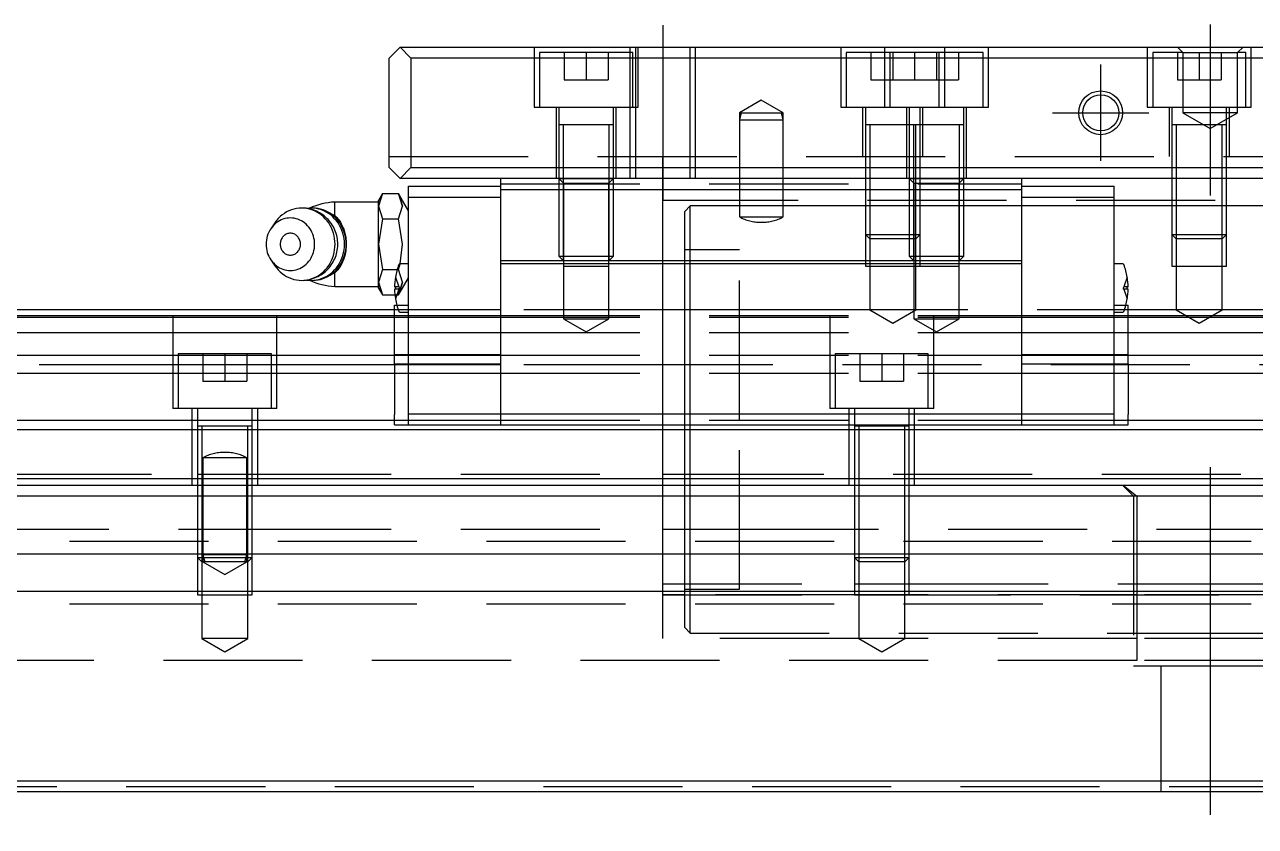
# Model space of a CAD drawing. Extents: x -14 to 910, y -357 to 120.
# Drawn here: x 181.7 to 294.1, y -325.7 to -252.5 of the extents above; entities that cross this region are included whole.
import ezdxf

# ---------------------------------------------------------------- set-up
doc = ezdxf.new("R2010")
doc.units = 0
doc.linetypes.add('CENTER', pattern=[50.8, 31.75, -6.35, 6.35, -6.35])
doc.linetypes.add('DASHED', pattern=[19.05, 12.7, -6.35])
doc.layers.get('0').update_dxf_attribs({"linetype": 'CONTINUOUS'})
doc.layers.add('CENTER', color=1, linetype='CENTER')

msp = doc.modelspace()

# ---------------------------------------------------------------- linework, layer by layer
at = {"color": 7, "linetype": 'CONTINUOUS'}
for p, q in [((216, -254.57), (215, -255.57)), ((216, -254.57), (364, -254.57)), ((217, -255.57), (216, -254.57)), ((215, -265.57), (215, -255.57)), ((363, -255.57), (217, -255.57)), ((217, -255.57), (217, -265.57)), ((215, -265.57), (216, -266.57)), ((216, -266.57), (217, -265.57)), ((217, -265.57), (363, -265.57)), ((364, -266.57), (216, -266.57)), ((216.77, -267.27), (225.2, -267.27)), ((216.77, -268.27), (216.77, -267.27)), ((225.2, -267.57), (225.2, -266.57)), ((272.8, -267.57), (272.8, -266.57)), ((272.8, -267.27), (281.23, -267.27)), ((281.23, -268.27), (281.23, -267.27)), ((214.4, -267.95), (214.04, -268.57)), ((214.4, -267.95), (214.04, -269.11)), ((214.04, -269.11), (214.04, -268.57)), ((214.4, -267.95), (214.4, -267.95)), ((214.4, -267.95), (215.87, -267.95)), ((216.22, -268.57), (215.87, -267.95)), ((216.22, -269.11), (215.87, -267.95)), ((216.77, -269.51), (216.22, -268.57)), ((216.77, -268.27), (225.2, -268.27)), ((216.77, -288.07), (216.77, -268.27)), ((225.2, -274.07), (225.2, -267.57)), ((225.2, -267.57), (272.8, -267.57)), ((272.8, -274.07), (272.8, -267.57)), ((272.8, -268.27), (281.23, -268.27)), ((281.23, -288.07), (281.23, -268.27)), ((205.44, -269.75), (205.24, -269.89)), ((205.64, -269.62), (205.44, -269.75)), ((205.86, -269.52), (205.64, -269.62)), ((206.08, -269.43), (205.86, -269.52)), ((206.31, -269.36), (206.08, -269.43)), ((206.55, -269.31), (206.31, -269.36)), ((206.78, -269.28), (206.55, -269.31)), ((207.02, -269.27), (206.78, -269.28)), ((207.26, -269.28), (207.02, -269.27)), ((207.26, -269.28), (207.19, -269.27)), ((207.5, -269.31), (207.26, -269.28)), ((207.42, -269.29), (207.26, -269.28)), ((207.58, -269.32), (207.42, -269.29)), ((207.88, -269.27), (207.47, -269.3)), ((207.73, -269.36), (207.5, -269.31)), ((207.74, -269.35), (207.58, -269.32)), ((207.96, -269.43), (207.73, -269.36)), ((207.9, -269.39), (207.74, -269.35)), ((208.12, -269.28), (207.88, -269.27)), ((208.03, -269.27), (207.88, -269.27)), ((208.06, -269.44), (207.9, -269.39)), ((208.19, -269.52), (207.96, -269.43)), ((208.27, -269.28), (208.03, -269.27)), ((208.22, -269.5), (208.06, -269.44)), ((208.36, -269.31), (208.12, -269.28)), ((208.4, -269.63), (208.19, -269.52)), ((208.37, -269.56), (208.22, -269.5)), ((208.51, -269.31), (208.27, -269.28)), ((208.59, -269.36), (208.36, -269.31)), ((208.52, -269.63), (208.37, -269.56)), ((208.61, -269.76), (208.4, -269.63)), ((208.74, -269.36), (208.51, -269.31)), ((208.66, -269.71), (208.52, -269.63)), ((208.82, -269.43), (208.59, -269.36)), ((208.81, -269.9), (208.61, -269.76)), ((208.8, -269.79), (208.66, -269.71)), ((208.97, -269.43), (208.74, -269.36)), ((209.04, -269.52), (208.82, -269.43)), ((209.2, -269.52), (208.97, -269.43)), ((209.26, -269.63), (209.04, -269.52)), ((209.42, -269.63), (209.2, -269.52)), ((209.47, -269.76), (209.26, -269.63)), ((209.28, -269.56), (210.04, -269.96)), ((209.62, -269.76), (209.42, -269.63)), ((209.67, -269.9), (209.47, -269.76)), ((209.82, -269.9), (209.62, -269.76)), ((214.04, -268.72), (210.04, -268.72)), ((210.04, -269.96), (210.04, -268.72)), ((214.04, -272.57), (214.04, -269.11)), ((214.04, -269.11), (214.4, -270.26)), ((215.87, -270.26), (216.22, -269.11)), ((204.56, -270.61), (204.2, -271.15)), ((204.43, -270.86), (204.31, -271)), ((204.56, -270.73), (204.43, -270.86)), ((204.71, -270.41), (204.56, -270.61)), ((204.69, -270.62), (204.56, -270.73)), ((204.84, -270.52), (204.69, -270.62)), ((204.88, -270.22), (204.71, -270.41)), ((204.99, -270.43), (204.84, -270.52)), ((205.05, -270.05), (204.88, -270.22)), ((205.15, -270.35), (204.99, -270.43)), ((205.24, -269.89), (205.05, -270.05)), ((205.31, -270.28), (205.15, -270.35)), ((205.48, -270.23), (205.31, -270.28)), ((205.65, -270.2), (205.48, -270.23)), ((205.82, -270.18), (205.65, -270.2)), ((206, -270.17), (205.82, -270.18)), ((206.17, -270.18), (206, -270.17)), ((206.34, -270.2), (206.17, -270.18)), ((206.51, -270.24), (206.34, -270.2)), ((206.68, -270.29), (206.51, -270.24)), ((206.84, -270.36), (206.68, -270.29)), ((207, -270.44), (206.84, -270.36)), ((207.15, -270.53), (207, -270.44)), ((207.29, -270.63), (207.15, -270.53)), ((207.43, -270.75), (207.29, -270.63)), ((207.56, -270.88), (207.43, -270.75)), ((207.67, -271.02), (207.56, -270.88)), ((208.94, -269.89), (208.8, -269.79)), ((209, -270.06), (208.81, -269.9)), ((209.07, -269.99), (208.94, -269.89)), ((209.17, -270.24), (209, -270.06)), ((209.2, -270.09), (209.07, -269.99)), ((209.34, -270.43), (209.17, -270.24)), ((209.32, -270.21), (209.2, -270.09)), ((209.44, -270.32), (209.32, -270.21)), ((209.49, -270.63), (209.34, -270.43)), ((209.55, -270.45), (209.44, -270.32)), ((209.62, -270.85), (209.49, -270.63)), ((209.65, -270.58), (209.55, -270.45)), ((209.74, -271.07), (209.62, -270.85)), ((209.75, -270.71), (209.65, -270.58)), ((209.86, -270.06), (209.67, -269.9)), ((209.84, -270.85), (209.75, -270.71)), ((210.01, -270.06), (209.82, -269.9)), ((209.92, -270.99), (209.84, -270.85)), ((210.03, -270.24), (209.86, -270.06)), ((210.19, -270.24), (210.01, -270.06)), ((210.2, -270.43), (210.03, -270.24)), ((210.04, -269.96), (210.14, -270.05)), ((210.14, -270.05), (210.23, -270.14)), ((210.35, -270.43), (210.19, -270.24)), ((210.34, -270.63), (210.2, -270.43)), ((210.23, -270.14), (210.32, -270.24)), ((210.32, -270.24), (210.41, -270.35)), ((210.48, -270.85), (210.34, -270.63)), ((210.5, -270.63), (210.35, -270.43)), ((210.41, -270.35), (210.49, -270.46)), ((210.59, -271.07), (210.48, -270.85)), ((210.49, -270.46), (210.56, -270.57)), ((210.63, -270.85), (210.5, -270.63)), ((210.56, -270.57), (210.63, -270.7)), ((210.63, -270.7), (210.7, -270.82)), ((210.75, -271.07), (210.63, -270.85)), ((210.7, -270.82), (210.76, -270.95)), ((214.4, -270.26), (214.04, -272.57)), ((214.4, -270.26), (215.87, -270.26)), ((216.22, -272.57), (215.87, -270.26)), ((203.83, -272), (203.8, -272.19)), ((203.88, -271.82), (203.83, -272)), ((203.94, -271.64), (203.88, -271.82)), ((204.02, -271.47), (203.94, -271.64)), ((204.1, -271.3), (204.02, -271.47)), ((204.2, -271.15), (204.1, -271.3)), ((204.31, -271), (204.2, -271.15)), ((205.23, -272), (205.19, -272.07)), ((205.28, -271.93), (205.23, -272)), ((205.33, -271.86), (205.28, -271.93)), ((205.39, -271.8), (205.33, -271.86)), ((205.46, -271.75), (205.39, -271.8)), ((205.52, -271.7), (205.46, -271.75)), ((205.59, -271.66), (205.52, -271.7)), ((205.67, -271.63), (205.59, -271.66)), ((205.75, -271.6), (205.67, -271.63)), ((205.82, -271.59), (205.75, -271.6)), ((205.9, -271.57), (205.82, -271.59)), ((205.99, -271.57), (205.9, -271.57)), ((206.07, -271.57), (205.99, -271.57)), ((206.15, -271.59), (206.07, -271.57)), ((206.22, -271.6), (206.15, -271.59)), ((206.3, -271.63), (206.22, -271.6)), ((206.38, -271.66), (206.3, -271.63)), ((206.45, -271.7), (206.38, -271.66)), ((206.52, -271.75), (206.45, -271.7)), ((206.58, -271.8), (206.52, -271.75)), ((206.64, -271.86), (206.58, -271.8)), ((206.69, -271.93), (206.64, -271.86)), ((206.74, -272), (206.69, -271.93)), ((206.79, -272.07), (206.74, -272)), ((207.78, -271.16), (207.67, -271.02)), ((207.88, -271.32), (207.78, -271.16)), ((207.96, -271.48), (207.88, -271.32)), ((208.03, -271.65), (207.96, -271.48)), ((208.09, -271.83), (208.03, -271.65)), ((208.14, -272.01), (208.09, -271.83)), ((208.18, -272.2), (208.14, -272.01)), ((209.84, -271.31), (209.74, -271.07)), ((209.92, -271.55), (209.84, -271.31)), ((209.99, -271.14), (209.92, -270.99)), ((209.98, -271.8), (209.92, -271.55)), ((210.03, -272.05), (209.98, -271.8)), ((210.06, -271.29), (209.99, -271.14)), ((210.12, -271.45), (210.06, -271.29)), ((210.17, -271.6), (210.12, -271.45)), ((210.22, -271.76), (210.17, -271.6)), ((210.25, -271.92), (210.22, -271.76)), ((210.28, -272.08), (210.25, -271.92)), ((210.69, -271.31), (210.59, -271.07)), ((210.78, -271.55), (210.69, -271.31)), ((210.85, -271.31), (210.75, -271.07)), ((210.76, -270.95), (210.82, -271.09)), ((210.84, -271.8), (210.78, -271.55)), ((210.82, -271.09), (210.86, -271.2)), ((210.89, -272.05), (210.84, -271.8)), ((210.93, -271.55), (210.85, -271.31)), ((210.86, -271.2), (210.9, -271.32)), ((210.9, -271.32), (210.93, -271.44)), ((210.93, -271.44), (210.96, -271.56)), ((211, -271.8), (210.93, -271.55)), ((210.96, -271.56), (210.99, -271.68)), ((210.99, -271.68), (211.02, -271.81)), ((211.04, -272.05), (211, -271.8)), ((211.02, -271.81), (211.04, -271.96)), ((211.04, -271.96), (211.06, -272.11)), ((203.8, -272.19), (203.77, -272.38)), ((203.77, -272.38), (203.77, -272.57)), ((203.77, -272.57), (203.77, -272.76)), ((203.77, -272.76), (203.8, -272.95)), ((203.8, -272.95), (203.83, -273.14)), ((203.83, -273.14), (203.88, -273.32)), ((205.08, -272.4), (205.06, -272.48)), ((205.06, -272.48), (205.06, -272.57)), ((205.06, -272.57), (205.06, -272.66)), ((205.06, -272.66), (205.08, -272.74)), ((205.09, -272.31), (205.08, -272.4)), ((205.08, -272.74), (205.09, -272.83)), ((205.12, -272.23), (205.09, -272.31)), ((205.09, -272.83), (205.12, -272.91)), ((205.15, -272.15), (205.12, -272.23)), ((205.12, -272.91), (205.15, -272.99)), ((205.19, -272.07), (205.15, -272.15)), ((205.15, -272.99), (205.19, -273.07)), ((205.19, -273.07), (205.23, -273.14)), ((205.23, -273.14), (205.28, -273.21)), ((206.69, -273.21), (206.74, -273.14)), ((206.74, -273.14), (206.79, -273.07)), ((206.82, -272.15), (206.79, -272.07)), ((206.79, -273.07), (206.82, -272.99)), ((206.85, -272.23), (206.82, -272.15)), ((206.82, -272.99), (206.85, -272.91)), ((206.88, -272.31), (206.85, -272.23)), ((206.85, -272.91), (206.88, -272.83)), ((206.9, -272.4), (206.88, -272.31)), ((206.88, -272.83), (206.9, -272.74)), ((206.91, -272.48), (206.9, -272.4)), ((206.9, -272.74), (206.91, -272.66)), ((206.91, -272.57), (206.91, -272.48)), ((206.91, -272.66), (206.91, -272.57)), ((208.09, -273.31), (208.14, -273.13)), ((208.14, -273.13), (208.18, -272.94)), ((208.2, -272.38), (208.18, -272.2)), ((208.18, -272.94), (208.2, -272.76)), ((208.2, -272.57), (208.2, -272.38)), ((208.2, -272.76), (208.2, -272.57)), ((209.98, -273.34), (210.03, -273.09)), ((210.06, -272.31), (210.03, -272.05)), ((210.03, -273.09), (210.06, -272.83)), ((210.07, -272.57), (210.06, -272.31)), ((210.06, -272.83), (210.07, -272.57)), ((210.24, -273.28), (210.27, -273.12)), ((210.27, -273.12), (210.3, -272.95)), ((210.3, -272.25), (210.28, -272.08)), ((210.31, -272.41), (210.3, -272.25)), ((210.3, -272.95), (210.31, -272.79)), ((210.32, -272.57), (210.31, -272.41)), ((210.31, -272.79), (210.32, -272.63)), ((210.32, -272.63), (210.32, -272.57)), ((210.84, -273.34), (210.89, -273.09)), ((210.92, -272.31), (210.89, -272.05)), ((210.89, -273.09), (210.92, -272.83)), ((210.93, -272.57), (210.92, -272.31)), ((210.92, -272.83), (210.93, -272.57)), ((211, -273.34), (211.04, -273.09)), ((211.07, -272.31), (211.04, -272.05)), ((211.04, -273.09), (211.07, -272.83)), ((211.05, -273.08), (211.04, -273.21)), ((211.06, -272.95), (211.05, -273.08)), ((211.06, -272.11), (211.07, -272.26)), ((211.07, -272.83), (211.06, -272.95)), ((211.07, -272.26), (211.08, -272.42)), ((211.08, -272.57), (211.07, -272.31)), ((211.07, -272.83), (211.08, -272.57)), ((211.08, -272.7), (211.07, -272.83)), ((211.08, -272.42), (211.08, -272.57)), ((211.08, -272.57), (211.08, -272.57)), ((211.08, -272.57), (211.08, -272.7)), ((214.04, -276.03), (214.04, -272.57)), ((214.04, -272.57), (214.4, -274.88)), ((216, -274.37), (216.22, -272.57)), ((203.88, -273.32), (203.94, -273.5)), ((203.94, -273.5), (204.02, -273.67)), ((204.02, -273.67), (204.1, -273.84)), ((204.1, -273.84), (204.2, -273.99)), ((204.2, -273.99), (204.31, -274.14)), ((204.2, -273.99), (204.56, -274.53)), ((204.31, -274.14), (204.43, -274.28)), ((204.43, -274.28), (204.56, -274.41)), ((205.28, -273.21), (205.33, -273.28)), ((205.33, -273.28), (205.39, -273.34)), ((205.39, -273.34), (205.46, -273.39)), ((205.46, -273.39), (205.52, -273.44)), ((205.52, -273.44), (205.59, -273.48)), ((205.59, -273.48), (205.67, -273.51)), ((205.67, -273.51), (205.75, -273.54)), ((205.75, -273.54), (205.82, -273.55)), ((205.82, -273.55), (205.9, -273.57)), ((205.9, -273.57), (205.99, -273.57)), ((205.99, -273.57), (206.07, -273.57)), ((206.07, -273.57), (206.15, -273.55)), ((206.15, -273.55), (206.22, -273.54)), ((206.22, -273.54), (206.3, -273.51)), ((206.3, -273.51), (206.38, -273.48)), ((206.38, -273.48), (206.45, -273.44)), ((206.45, -273.44), (206.52, -273.39)), ((206.52, -273.39), (206.58, -273.34)), ((206.58, -273.34), (206.64, -273.28)), ((206.64, -273.28), (206.69, -273.21)), ((207.43, -274.39), (207.56, -274.26)), ((207.56, -274.26), (207.67, -274.12)), ((207.67, -274.12), (207.78, -273.98)), ((207.78, -273.98), (207.88, -273.82)), ((207.88, -273.82), (207.96, -273.66)), ((207.96, -273.66), (208.03, -273.49)), ((208.03, -273.49), (208.09, -273.31)), ((209.62, -274.29), (209.74, -274.07)), ((209.74, -274.07), (209.84, -273.83)), ((209.81, -274.33), (209.89, -274.19)), ((209.84, -273.83), (209.92, -273.59)), ((209.89, -274.19), (209.97, -274.04)), ((209.92, -273.59), (209.98, -273.34)), ((209.97, -274.04), (210.04, -273.9)), ((210.04, -273.9), (210.1, -273.75)), ((210.1, -273.75), (210.16, -273.59)), ((210.16, -273.59), (210.2, -273.44)), ((210.2, -273.44), (210.24, -273.28)), ((210.48, -274.29), (210.59, -274.07)), ((210.59, -274.07), (210.69, -273.83)), ((210.63, -274.29), (210.75, -274.07)), ((210.69, -273.83), (210.78, -273.59)), ((210.76, -274.19), (210.7, -274.32)), ((210.75, -274.07), (210.85, -273.83)), ((210.82, -274.05), (210.76, -274.19)), ((210.78, -273.59), (210.84, -273.34)), ((210.87, -273.91), (210.82, -274.05)), ((210.85, -273.83), (210.93, -273.59)), ((210.91, -273.77), (210.87, -273.91)), ((210.95, -273.63), (210.91, -273.77)), ((210.93, -273.59), (211, -273.34)), ((210.99, -273.48), (210.95, -273.63)), ((211.02, -273.33), (210.99, -273.48)), ((211.04, -273.21), (211.02, -273.33)), ((225.2, -274.32), (225.2, -274.07)), ((225.2, -274.07), (272.8, -274.07)), ((272.8, -274.32), (272.8, -274.07)), ((204.56, -274.41), (204.69, -274.52)), ((204.56, -274.53), (204.71, -274.73)), ((204.69, -274.52), (204.84, -274.62)), ((204.71, -274.73), (204.88, -274.92)), ((204.84, -274.62), (204.99, -274.71)), ((204.88, -274.92), (205.05, -275.09)), ((204.99, -274.71), (205.15, -274.79)), ((205.05, -275.09), (205.24, -275.25)), ((205.15, -274.79), (205.31, -274.86)), ((205.24, -275.25), (205.44, -275.39)), ((205.31, -274.86), (205.48, -274.91)), ((205.44, -275.39), (205.64, -275.52)), ((205.48, -274.91), (205.65, -274.94)), ((205.65, -274.94), (205.82, -274.96)), ((205.82, -274.96), (206, -274.97)), ((206, -274.97), (206.17, -274.96)), ((206.17, -274.96), (206.34, -274.94)), ((206.34, -274.94), (206.51, -274.9)), ((206.51, -274.9), (206.68, -274.85)), ((206.68, -274.85), (206.84, -274.78)), ((206.84, -274.78), (207, -274.7)), ((207, -274.7), (207.15, -274.61)), ((207.15, -274.61), (207.29, -274.51)), ((207.29, -274.51), (207.43, -274.39)), ((208.4, -275.51), (208.61, -275.38)), ((208.61, -275.38), (208.81, -275.24)), ((208.64, -275.44), (208.78, -275.36)), ((208.78, -275.36), (208.92, -275.27)), ((208.81, -275.24), (209, -275.08)), ((208.92, -275.27), (209.05, -275.17)), ((209, -275.08), (209.17, -274.9)), ((209.05, -275.17), (209.18, -275.07)), ((209.17, -274.9), (209.34, -274.71)), ((209.18, -275.07), (209.3, -274.96)), ((209.26, -275.51), (209.47, -275.38)), ((210.04, -275.18), (209.28, -275.58)), ((209.3, -274.96), (209.41, -274.84)), ((209.34, -274.71), (209.49, -274.51)), ((209.41, -274.84), (209.52, -274.72)), ((209.42, -275.51), (209.62, -275.38)), ((209.47, -275.38), (209.67, -275.24)), ((209.49, -274.51), (209.62, -274.29)), ((209.52, -274.72), (209.62, -274.59)), ((209.62, -274.59), (209.72, -274.46)), ((209.62, -275.38), (209.82, -275.24)), ((209.67, -275.24), (209.86, -275.08)), ((209.72, -274.46), (209.81, -274.33)), ((209.82, -275.24), (210.01, -275.08)), ((209.86, -275.08), (210.03, -274.9)), ((210.01, -275.08), (210.19, -274.9)), ((210.03, -274.9), (210.2, -274.71)), ((210.14, -275.09), (210.04, -275.18)), ((210.04, -276.42), (210.04, -275.18)), ((210.23, -275), (210.14, -275.09)), ((210.19, -274.9), (210.35, -274.71)), ((210.2, -274.71), (210.34, -274.51)), ((210.32, -274.9), (210.23, -275)), ((210.41, -274.79), (210.32, -274.9)), ((210.34, -274.51), (210.48, -274.29)), ((210.35, -274.71), (210.5, -274.51)), ((210.49, -274.68), (210.41, -274.79)), ((210.56, -274.57), (210.49, -274.68)), ((210.5, -274.51), (210.63, -274.29)), ((210.63, -274.44), (210.56, -274.57)), ((210.7, -274.32), (210.63, -274.44)), ((214.4, -274.88), (214.04, -276.03)), ((214.4, -274.88), (215.74, -274.88)), ((216.77, -274.37), (215.99, -274.37)), ((225.2, -288.07), (225.2, -274.32)), ((225.2, -274.32), (272.8, -274.32)), ((272.8, -288.07), (272.8, -274.32)), ((282.01, -274.37), (281.23, -274.37)), ((205.64, -275.52), (205.86, -275.62)), ((205.86, -275.62), (206.08, -275.71)), ((206.08, -275.71), (206.31, -275.78)), ((206.31, -275.78), (206.55, -275.83)), ((206.55, -275.83), (206.78, -275.86)), ((206.78, -275.86), (207.02, -275.87)), ((207.02, -275.87), (207.26, -275.86)), ((207.19, -275.87), (207.25, -275.86)), ((207.25, -275.86), (207.41, -275.85)), ((207.26, -275.86), (207.5, -275.83)), ((207.41, -275.85), (207.57, -275.82)), ((207.47, -275.84), (207.88, -275.87)), ((207.5, -275.83), (207.73, -275.78)), ((207.57, -275.82), (207.73, -275.79)), ((207.73, -275.78), (207.96, -275.71)), ((207.73, -275.79), (207.89, -275.75)), ((207.88, -275.87), (208.12, -275.86)), ((207.88, -275.87), (208.03, -275.87)), ((207.89, -275.75), (208.05, -275.71)), ((207.96, -275.71), (208.19, -275.62)), ((208.03, -275.87), (208.27, -275.86)), ((208.05, -275.71), (208.2, -275.65)), ((208.12, -275.86), (208.36, -275.83)), ((208.19, -275.62), (208.4, -275.51)), ((208.2, -275.65), (208.35, -275.59)), ((208.27, -275.86), (208.51, -275.83)), ((208.35, -275.59), (208.5, -275.52)), ((208.36, -275.83), (208.59, -275.78)), ((208.5, -275.52), (208.64, -275.44)), ((208.51, -275.83), (208.74, -275.78)), ((208.59, -275.78), (208.82, -275.71)), ((208.74, -275.78), (208.97, -275.71)), ((208.82, -275.71), (209.04, -275.62)), ((208.97, -275.71), (209.2, -275.62)), ((209.04, -275.62), (209.26, -275.51)), ((209.2, -275.62), (209.42, -275.51)), ((210.04, -276.42), (214.04, -276.42)), ((214.04, -276.57), (214.04, -276.03)), ((214.04, -276.03), (214.4, -277.19)), ((215.5, -276.47), (215.58, -276.47)), ((215.58, -276.47), (215.58, -276.67)), ((282.42, -276.67), (282.42, -276.47)), ((282.42, -276.47), (282.5, -276.47)), ((214.04, -276.57), (214.4, -277.19)), ((214.4, -277.19), (214.4, -277.19)), ((214.4, -277.19), (215.53, -277.19)), ((215.58, -276.67), (215.5, -276.67)), ((282.5, -276.67), (282.42, -276.67)), ((215.5, -278.57), (28, -278.57)), ((215.5, -278.14), (215.71, -278.14)), ((215.5, -280.74), (215.5, -278.14)), ((215.99, -278.77), (216.77, -278.77)), ((281.23, -278.77), (282.01, -278.77)), ((282.29, -278.14), (282.5, -278.14)), ((282.5, -280.74), (282.5, -278.14)), ((0, -279.07), (215.5, -279.07)), ((0, -279.23), (215.5, -279.23)), ((282.5, -279.07), (297.5, -279.07)), ((282.5, -279.23), (297.5, -279.23)), ((0, -280.63), (215.5, -280.63)), ((215.5, -282.65), (215.5, -280.74)), ((282.5, -280.63), (297.5, -280.63)), ((282.5, -282.65), (282.5, -280.74)), ((0, -282.71), (215.5, -282.71)), ((215.5, -282.65), (216.77, -282.65)), ((215.5, -283.5), (215.5, -282.65)), ((281.23, -282.65), (282.5, -282.65)), ((282.5, -283.5), (282.5, -282.65)), ((282.5, -282.71), (297.5, -282.71)), ((0, -284.33), (215.5, -284.33)), ((215.5, -283.5), (215.5, -288.11)), ((215.5, -283.5), (216.77, -283.5)), ((281.23, -283.5), (282.5, -283.5)), ((282.5, -283.5), (282.5, -288.11)), ((282.5, -284.33), (297.5, -284.33)), ((0, -288.62), (215.5, -288.62)), ((215.5, -289.07), (215.5, -288.11)), ((216.77, -289.07), (216.77, -288.07)), ((216.77, -288.07), (225.2, -288.07)), ((225.2, -289.07), (225.2, -288.07)), ((225.2, -288.07), (272.8, -288.07)), ((272.8, -288.07), (281.23, -288.07)), ((272.8, -289.07), (272.8, -288.07)), ((281.23, -289.07), (281.23, -288.07)), ((282.5, -289.07), (282.5, -288.11)), ((282.5, -288.62), (297.5, -288.62)), ((0, -289.47), (580, -289.47)), ((215.5, -289.07), (216.77, -289.07)), ((216.77, -289.07), (225.2, -289.07)), ((225.2, -289.07), (272.8, -289.07)), ((272.8, -289.07), (281.23, -289.07)), ((281.23, -289.07), (282.5, -289.07)), ((0, -293.97), (580, -293.97)), ((1, -294.57), (579, -294.57)), ((578, -295.57), (2, -295.57)), ((578, -300.87), (2, -300.87)), ((578, -304.27), (2, -304.27)), ((579, -322.57), (1, -322.57)), ((2, -321.57), (578, -321.57))]:
    msp.add_line(p, q, dxfattribs=at)
at = {"color": 3, "linetype": 'DASHED'}
for p, q in [((228.25, -254.57), (228.25, -260.07)), ((228.75, -255.07), (228.75, -260.07)), ((237.25, -255.07), (228.75, -255.07)), ((231, -255.07), (231, -257.57)), ((233, -255.07), (233, -257.57)), ((235, -255.07), (235, -257.57)), ((237, -254.57), (237, -255.07)), ((237, -255.07), (237, -260.07)), ((237.25, -260.07), (237.25, -255.07)), ((237.5, -254.57), (237.5, -266.57)), ((237.75, -260.07), (237.75, -254.57)), ((242.5, -266.57), (242.5, -254.57)), ((243, -266.57), (243, -254.57)), ((256.25, -254.57), (256.25, -260.07)), ((256.75, -255.07), (256.75, -260.07)), ((260.75, -255.07), (256.75, -255.07)), ((259, -255.07), (259, -257.57)), ((260.25, -254.57), (260.25, -260.07)), ((260.75, -255.07), (260.75, -260.07)), ((269.25, -255.07), (260.75, -255.07)), ((261, -255.07), (261, -257.57)), ((263, -255.07), (263, -257.57)), ((265, -255.07), (265, -257.57)), ((265.25, -260.07), (265.25, -255.07)), ((265.75, -260.07), (265.75, -254.57)), ((267, -255.07), (267, -257.57)), ((269.25, -260.07), (269.25, -255.07)), ((269.75, -260.07), (269.75, -254.57)), ((284.25, -254.57), (284.25, -260.07)), ((284.75, -255.07), (284.75, -260.07)), ((287.5, -255.07), (284.75, -255.07)), ((287, -254.57), (287.5, -255.07)), ((287, -255.07), (287, -257.57)), ((287.5, -255.07), (287.5, -260.57)), ((287.5, -255.07), (292.5, -255.07)), ((289, -255.07), (289, -257.57)), ((291, -255.07), (291, -257.57)), ((292.5, -255.07), (293, -254.57)), ((292.5, -260.57), (292.5, -255.07)), ((293.25, -255.07), (292.5, -255.07)), ((293.25, -260.07), (293.25, -255.07)), ((293.75, -260.07), (293.75, -254.57)), ((231, -257.57), (233, -257.57)), ((233, -257.57), (235, -257.57)), ((259, -257.57), (261, -257.57)), ((261, -257.57), (263, -257.57)), ((263, -257.57), (265, -257.57)), ((265, -257.57), (267, -257.57)), ((287, -257.57), (289, -257.57)), ((289, -257.57), (291, -257.57)), ((249, -259.42), (247, -260.57)), ((251, -260.57), (249, -259.42)), ((228.25, -260.07), (237.75, -260.07)), ((230.25, -260.07), (230.25, -266.57)), ((230.5, -260.07), (230.5, -261.67)), ((235.5, -261.67), (235.5, -260.07)), ((235.75, -266.57), (235.75, -260.07)), ((237, -260.07), (237, -266.57)), ((247, -260.57), (247, -261.2)), ((247.17, -260.57), (247, -261.2)), ((247, -260.57), (249, -260.57)), ((249, -260.57), (251, -260.57)), ((251, -261.2), (250.83, -260.57)), ((251, -261.2), (251, -260.57)), ((256.25, -260.07), (260.25, -260.07)), ((258.25, -260.07), (258.25, -264.57)), ((258.5, -260.07), (258.5, -261.67)), ((260.25, -260.07), (269.75, -260.07)), ((262.25, -260.07), (262.25, -266.57)), ((262.5, -260.07), (262.5, -261.67)), ((263.5, -261.67), (263.5, -260.07)), ((263.75, -264.57), (263.75, -260.07)), ((267.5, -261.67), (267.5, -260.07)), ((267.75, -266.57), (267.75, -260.07)), ((284.25, -260.07), (293.75, -260.07)), ((286.25, -260.07), (286.25, -264.57)), ((286.5, -260.07), (286.5, -261.67)), ((287.5, -260.57), (290, -262.01)), ((292.5, -260.57), (287.5, -260.57)), ((290, -262.01), (292.5, -260.57)), ((291.5, -261.67), (291.5, -260.07)), ((291.75, -264.57), (291.75, -260.07)), ((235.5, -261.67), (230.5, -261.67)), ((235.5, -261.67), (230.5, -261.67)), ((235.5, -261.67), (230.5, -261.67)), ((230.5, -261.67), (230.5, -261.68)), ((230.5, -261.67), (230.5, -266.57)), ((230.5, -261.67), (230.5, -261.67)), ((230.9, -261.67), (230.9, -266.57)), ((235.1, -266.57), (235.1, -261.67)), ((235.5, -261.68), (235.5, -261.67)), ((235.5, -261.67), (235.5, -261.67)), ((235.5, -266.57), (235.5, -261.67)), ((247, -261.2), (247, -266.57)), ((247, -261.2), (251, -261.2)), ((251, -266.57), (251, -261.2)), ((263.5, -261.67), (258.5, -261.67)), ((262.35, -261.67), (258.5, -261.67)), ((258.5, -261.67), (258.5, -264.57)), ((258.5, -261.67), (258.5, -261.67)), ((258.5, -261.67), (258.5, -261.68)), ((263.5, -261.67), (258.5, -261.67)), ((258.9, -261.67), (258.9, -264.57)), ((262.5, -261.67), (262.35, -261.67)), ((267.5, -261.67), (262.5, -261.67)), ((267.5, -261.67), (262.5, -261.67)), ((262.5, -261.67), (262.5, -261.68)), ((262.5, -261.67), (262.5, -266.57)), ((262.5, -261.67), (262.5, -261.67)), ((262.9, -261.67), (262.9, -266.57)), ((263.1, -264.57), (263.1, -261.67)), ((263.5, -261.67), (263.5, -261.67)), ((263.5, -264.57), (263.5, -261.67)), ((263.5, -261.68), (263.5, -261.67)), ((267.1, -266.57), (267.1, -261.67)), ((267.5, -261.68), (267.5, -261.67)), ((267.5, -261.67), (267.5, -261.67)), ((267.5, -266.57), (267.5, -261.67)), ((291.5, -261.67), (286.5, -261.67)), ((291.5, -261.67), (286.5, -261.67)), ((291.5, -261.67), (286.5, -261.67)), ((286.5, -261.67), (286.5, -264.57)), ((286.5, -261.67), (286.5, -261.67)), ((286.5, -261.67), (286.5, -261.68)), ((286.9, -261.67), (286.9, -264.57)), ((291.1, -264.57), (291.1, -261.67)), ((291.5, -264.57), (291.5, -261.67)), ((291.5, -261.67), (291.5, -261.67)), ((291.5, -261.68), (291.5, -261.67)), ((215, -264.57), (365, -264.57)), ((240, -266.57), (240, -264.57)), ((258.5, -264.57), (258.5, -266.57)), ((258.5, -264.57), (258.5, -266.57)), ((258.9, -264.57), (258.9, -266.57)), ((263.1, -266.57), (263.1, -264.57)), ((263.5, -266.57), (263.5, -264.57)), ((263.5, -266.57), (263.5, -264.57)), ((286.5, -264.57), (286.5, -266.57)), ((286.5, -264.57), (286.5, -266.57)), ((286.9, -264.57), (286.9, -266.57)), ((291.1, -266.57), (291.1, -264.57)), ((291.5, -266.57), (291.5, -264.57)), ((291.5, -266.57), (291.5, -264.57)), ((225.2, -267.07), (272.8, -267.07)), ((230.5, -266.57), (230.94, -267.01)), ((230.5, -266.57), (230.5, -273.67)), ((230.5, -266.57), (235.5, -266.57)), ((230.9, -266.57), (230.9, -274.07)), ((230.94, -267.01), (230.94, -274.57)), ((230.94, -267.01), (235.06, -267.01)), ((235.06, -267.01), (235.5, -266.57)), ((235.06, -274.57), (235.06, -267.01)), ((235.1, -274.07), (235.1, -266.57)), ((235.5, -273.67), (235.5, -266.57)), ((240, -279.07), (240, -266.57)), ((247, -266.57), (247, -270.07)), ((251, -270.07), (251, -266.57)), ((258.5, -266.57), (258.5, -271.67)), ((258.5, -266.57), (258.5, -271.67)), ((258.9, -266.57), (258.9, -272.07)), ((262.5, -266.57), (262.94, -267.01)), ((262.5, -266.57), (262.5, -273.67)), ((262.5, -266.57), (267.5, -266.57)), ((262.9, -266.57), (262.9, -274.07)), ((262.94, -267.01), (262.94, -274.57)), ((262.94, -267.01), (267.06, -267.01)), ((263.1, -272.07), (263.1, -266.57)), ((263.5, -271.67), (263.5, -266.57)), ((263.5, -271.67), (263.5, -266.57)), ((267.06, -267.01), (267.5, -266.57)), ((267.06, -274.57), (267.06, -267.01)), ((267.1, -274.07), (267.1, -266.57)), ((267.5, -273.67), (267.5, -266.57)), ((286.5, -266.57), (286.5, -271.67)), ((286.5, -266.57), (286.5, -271.67)), ((286.9, -266.57), (286.9, -272.07)), ((291.1, -272.07), (291.1, -266.57)), ((291.5, -271.67), (291.5, -266.57)), ((291.5, -271.67), (291.5, -266.57)), ((214.04, -269.11), (214.4, -267.95)), ((215.87, -267.95), (216.22, -269.11)), ((309.5, -268.57), (240, -268.57)), ((242.5, -269.07), (242, -269.57)), ((242, -279.07), (242, -269.57)), ((247, -269.07), (242.5, -269.07)), ((242.5, -279.07), (242.5, -269.07)), ((251, -269.07), (247, -269.07)), ((258.5, -269.07), (251, -269.07)), ((258.9, -269.07), (258.5, -269.07)), ((262.5, -269.07), (258.9, -269.07)), ((262.9, -269.07), (262.5, -269.07)), ((263.1, -269.07), (262.9, -269.07)), ((263.5, -269.07), (263.1, -269.07)), ((267.1, -269.07), (263.5, -269.07)), ((267.5, -269.07), (267.1, -269.07)), ((272.8, -269.07), (267.5, -269.07)), ((281.23, -269.07), (272.8, -269.07)), ((286.5, -269.07), (281.23, -269.07)), ((286.9, -269.07), (286.5, -269.07)), ((291.1, -269.07), (286.9, -269.07)), ((291.5, -269.07), (291.1, -269.07)), ((298.77, -269.07), (291.5, -269.07)), ((247, -270.07), (251, -270.07)), ((248.94, -270.57), (249.06, -270.57)), ((258.5, -271.67), (258.5, -274.57)), ((258.5, -271.67), (258.9, -272.07)), ((258.5, -271.67), (262.5, -271.67)), ((262.5, -271.67), (262.9, -271.67)), ((262.9, -271.67), (263.5, -271.67)), ((263.1, -272.07), (263.5, -271.67)), ((263.5, -274.57), (263.5, -271.67)), ((286.5, -271.67), (286.5, -274.57)), ((286.5, -271.67), (286.9, -272.07)), ((286.5, -271.67), (291.5, -271.67)), ((291.1, -272.07), (291.5, -271.67)), ((291.5, -274.57), (291.5, -271.67)), ((247, -273.07), (242, -273.07)), ((247, -288.57), (247, -273.07)), ((258.9, -272.07), (258.9, -274.57)), ((262.5, -272.07), (258.9, -272.07)), ((262.9, -272.07), (262.5, -272.07)), ((263.1, -272.07), (262.9, -272.07)), ((263.1, -274.57), (263.1, -272.07)), ((286.9, -272.07), (286.9, -274.57)), ((291.1, -272.07), (286.9, -272.07)), ((291.1, -274.57), (291.1, -272.07)), ((230.5, -273.67), (230.9, -274.07)), ((230.5, -273.67), (235.5, -273.67)), ((235.1, -274.07), (235.5, -273.67)), ((262.5, -273.67), (262.9, -274.07)), ((262.5, -273.67), (267.5, -273.67)), ((267.1, -274.07), (267.5, -273.67)), ((215.74, -274.88), (215.87, -274.88)), ((215.87, -274.88), (216, -274.37)), ((216.22, -276.03), (215.87, -274.88)), ((230.93, -274.57), (230.93, -279.37)), ((230.93, -274.57), (235.07, -274.57)), ((235.07, -279.37), (235.07, -274.57)), ((258.5, -274.57), (263.5, -274.57)), ((258.9, -274.57), (258.9, -278.57)), ((262.93, -274.57), (262.93, -279.37)), ((262.93, -274.57), (267.07, -274.57)), ((263.1, -278.57), (263.1, -274.57)), ((267.07, -279.37), (267.07, -274.57)), ((286.5, -274.57), (291.5, -274.57)), ((286.9, -274.57), (286.9, -278.57)), ((291.1, -278.57), (291.1, -274.57)), ((214.4, -277.19), (214.04, -276.03)), ((215.58, -275.57), (215.9, -276.47)), ((215.9, -276.47), (215.58, -276.47)), ((216.22, -276.03), (215.87, -277.19)), ((215.87, -277.19), (216.22, -276.03)), ((215.9, -276.47), (215.94, -276.57)), ((216.22, -276.57), (216.77, -275.63)), ((282.1, -276.47), (282.06, -276.57)), ((282.42, -275.57), (282.1, -276.47)), ((282.42, -276.47), (282.1, -276.47)), ((215.53, -277.19), (215.87, -277.19)), ((215.9, -276.67), (215.58, -277.57)), ((215.9, -276.67), (215.58, -276.67)), ((215.87, -277.19), (216.22, -276.57)), ((215.9, -276.67), (215.94, -276.57)), ((282.1, -276.67), (282.06, -276.57)), ((282.1, -276.67), (282.42, -277.57)), ((282.42, -276.67), (282.1, -276.67)), ((215.84, -278.57), (215.5, -278.57)), ((215.71, -278.14), (216.77, -278.14)), ((216.77, -278.57), (215.84, -278.57)), ((225.2, -278.57), (216.77, -278.57)), ((240, -278.57), (225.2, -278.57)), ((242, -278.57), (240, -278.57)), ((247, -278.57), (242, -278.57)), ((258.9, -278.57), (247, -278.57)), ((258.9, -278.57), (261, -279.78)), ((263.1, -278.57), (258.9, -278.57)), ((261, -279.78), (263.1, -278.57)), ((286.9, -278.57), (263.1, -278.57)), ((281.23, -278.14), (282.29, -278.14)), ((286.9, -278.57), (289, -279.78)), ((291.1, -278.57), (286.9, -278.57)), ((289, -279.78), (291.1, -278.57)), ((300, -278.57), (291.1, -278.57)), ((195.25, -279.07), (195.25, -287.57)), ((204.75, -287.57), (204.75, -279.07)), ((215.5, -279.07), (216.77, -279.07)), ((215.5, -279.23), (216.77, -279.23)), ((216.77, -279.07), (225.2, -279.07)), ((216.77, -279.23), (225.2, -279.23)), ((225.2, -279.07), (272.8, -279.07)), ((225.2, -279.23), (272.8, -279.23)), ((230.93, -279.37), (233, -280.56)), ((230.93, -279.37), (235.07, -279.37)), ((233, -280.56), (235.07, -279.37)), ((240, -289.07), (240, -279.07)), ((242, -288.57), (242, -279.07)), ((242.5, -288.57), (242.5, -279.07)), ((255.25, -279.07), (255.25, -287.57)), ((262.93, -279.37), (265, -280.56)), ((262.93, -279.37), (267.07, -279.37)), ((264.75, -287.57), (264.75, -279.07)), ((265, -280.56), (267.07, -279.37)), ((272.8, -279.07), (281.23, -279.07)), ((272.8, -279.23), (281.23, -279.23)), ((281.23, -279.07), (282.5, -279.07)), ((281.23, -279.23), (282.5, -279.23)), ((215.5, -280.63), (216.77, -280.63)), ((216.77, -280.63), (225.2, -280.63)), ((225.2, -280.63), (272.8, -280.63)), ((272.8, -280.63), (281.23, -280.63)), ((281.23, -280.63), (282.5, -280.63)), ((195.75, -282.57), (195.75, -287.57)), ((204.25, -282.57), (195.75, -282.57)), ((198, -282.57), (198, -285.07)), ((200, -282.57), (200, -285.07)), ((202, -282.57), (202, -285.07)), ((204.25, -287.57), (204.25, -282.57)), ((215.5, -282.71), (216.77, -282.71)), ((216.77, -282.65), (225.2, -282.65)), ((216.77, -282.71), (225.2, -282.71)), ((225.2, -282.71), (272.8, -282.71)), ((255.75, -282.57), (255.75, -287.57)), ((264.25, -282.57), (255.75, -282.57)), ((258, -282.57), (258, -285.07)), ((260, -282.57), (260, -285.07)), ((262, -282.57), (262, -285.07)), ((264.25, -287.57), (264.25, -282.57)), ((272.8, -282.65), (281.23, -282.65)), ((272.8, -282.71), (281.23, -282.71)), ((281.23, -282.71), (282.5, -282.71)), ((195.75, -283.57), (144.25, -283.57)), ((204.25, -283.57), (195.75, -283.57)), ((215.5, -283.57), (204.25, -283.57)), ((216.77, -283.57), (215.5, -283.57)), ((215.5, -284.33), (216.77, -284.33)), ((216.77, -283.5), (225.2, -283.5)), ((225.2, -283.57), (216.77, -283.57)), ((216.77, -284.33), (225.2, -284.33)), ((240, -283.57), (225.2, -283.57)), ((225.2, -284.33), (272.8, -284.33)), ((242, -283.57), (240, -283.57)), ((307.2, -283.57), (242, -283.57)), ((272.8, -283.5), (281.23, -283.5)), ((272.8, -284.33), (281.23, -284.33)), ((281.23, -284.33), (282.5, -284.33)), ((198, -285.07), (200, -285.07)), ((200, -285.07), (202, -285.07)), ((258, -285.07), (260, -285.07)), ((260, -285.07), (262, -285.07)), ((204.75, -287.57), (195.25, -287.57)), ((197, -287.57), (197, -294.57)), ((197.5, -287.57), (197.5, -289.17)), ((202.5, -289.17), (202.5, -287.57)), ((203, -294.57), (203, -287.57)), ((264.75, -287.57), (255.25, -287.57)), ((257, -287.57), (257, -294.57)), ((257.5, -287.57), (257.5, -289.07)), ((262.5, -289.07), (262.5, -287.57)), ((263, -294.57), (263, -287.57)), ((215.5, -288.62), (216.77, -288.62)), ((216.77, -288.62), (225.2, -288.62)), ((225.2, -288.62), (272.8, -288.62)), ((242, -289.07), (242, -288.57)), ((242.5, -289.07), (242.5, -288.57)), ((247, -304.07), (247, -288.57)), ((272.8, -288.62), (281.23, -288.62)), ((281.23, -288.62), (282.5, -288.62)), ((197.5, -289.16), (197.5, -289.17)), ((202.5, -289.17), (197.5, -289.17)), ((202.5, -289.17), (197.5, -289.17)), ((197.5, -289.17), (197.5, -289.17)), ((197.5, -289.17), (197.5, -294.57)), ((197.9, -289.17), (197.9, -294.57)), ((202.1, -294.57), (202.1, -289.17)), ((202.5, -289.17), (202.5, -289.16)), ((202.5, -289.17), (202.5, -289.17)), ((202.5, -294.57), (202.5, -289.17)), ((240, -294.57), (240, -289.07)), ((242, -294.57), (242, -289.07)), ((242.5, -294.57), (242.5, -289.07)), ((257.5, -289.07), (257.5, -289.17)), ((257.5, -289.16), (257.5, -289.17)), ((262.5, -289.17), (257.5, -289.17)), ((262.5, -289.17), (257.5, -289.17)), ((257.5, -289.17), (257.5, -294.57)), ((257.5, -289.17), (257.5, -289.17)), ((257.9, -289.17), (257.9, -294.57)), ((262.1, -294.57), (262.1, -289.17)), ((262.5, -289.17), (262.5, -289.07)), ((262.5, -289.17), (262.5, -289.16)), ((262.5, -294.57), (262.5, -289.17)), ((262.5, -289.17), (262.5, -289.17)), ((198, -292.07), (198, -294.57)), ((202, -292.07), (198, -292.07)), ((200.06, -291.57), (199.94, -291.57)), ((202, -294.57), (202, -292.07)), ((142.5, -293.57), (197.5, -293.57)), ((197.5, -293.57), (197.9, -293.57)), ((197.9, -293.57), (198, -293.57)), ((198, -293.57), (202, -293.57)), ((202, -293.57), (202.1, -293.57)), ((202.1, -293.57), (202.5, -293.57)), ((202.5, -293.57), (240, -293.57)), ((240, -293.57), (242, -293.57)), ((242, -293.57), (308.5, -293.57)), ((197.5, -294.57), (197.5, -300.87)), ((197.5, -294.57), (197.5, -300.87)), ((197.9, -294.57), (197.9, -300.87)), ((198, -294.57), (198, -300.87)), ((202, -300.87), (202, -294.57)), ((202.1, -300.87), (202.1, -294.57)), ((202.5, -300.87), (202.5, -294.57)), ((202.5, -300.87), (202.5, -294.57)), ((240, -300.87), (240, -294.57)), ((242, -300.87), (242, -294.57)), ((242.5, -300.87), (242.5, -294.57)), ((257.5, -294.57), (257.5, -300.87)), ((257.5, -294.57), (257.5, -300.87)), ((257.9, -294.57), (257.9, -300.87)), ((262.1, -300.87), (262.1, -294.57)), ((262.5, -300.87), (262.5, -294.57)), ((262.5, -300.87), (262.5, -294.57)), ((282, -294.57), (283, -295.57)), ((282.06, -294.57), (283.29, -295.57)), ((283, -295.57), (283, -311.07)), ((283.29, -295.57), (283.29, -300.87)), ((176.71, -298.57), (197.5, -298.57)), ((197.5, -298.57), (197.9, -298.57)), ((197.9, -298.57), (198, -298.57)), ((198, -298.57), (202, -298.57)), ((202, -298.57), (202.1, -298.57)), ((202.1, -298.57), (202.5, -298.57)), ((202.5, -298.57), (240, -298.57)), ((240, -298.57), (242, -298.57)), ((242, -298.57), (247, -298.57)), ((247, -298.57), (300, -298.57)), ((579.5, -299.72), (0.5, -299.72)), ((197.5, -300.87), (197.5, -301.17)), ((197.5, -300.87), (197.5, -301.17)), ((197.5, -301.17), (197.9, -301.57)), ((197.5, -301.17), (197.5, -304.27)), ((197.5, -301.17), (202.5, -301.17)), ((197.9, -300.87), (197.9, -301.57)), ((198, -300.87), (198, -300.94)), ((198, -300.94), (198, -301.57)), ((198, -300.94), (198.17, -301.57)), ((202, -300.94), (198, -300.94)), ((201.83, -301.57), (202, -300.94)), ((202, -300.94), (202, -300.87)), ((202, -301.57), (202, -300.94)), ((202.1, -301.57), (202.1, -300.87)), ((202.1, -301.57), (202.5, -301.17)), ((202.5, -301.17), (202.5, -300.87)), ((202.5, -301.17), (202.5, -300.87)), ((202.5, -304.27), (202.5, -301.17)), ((240, -303.57), (240, -300.87)), ((242, -304.27), (242, -300.87)), ((242.5, -304.27), (242.5, -300.87)), ((257.5, -300.87), (257.5, -301.17)), ((257.5, -300.87), (257.5, -301.17)), ((257.5, -301.17), (257.9, -301.57)), ((257.5, -301.17), (257.5, -304.27)), ((257.5, -301.17), (262.5, -301.17)), ((257.9, -300.87), (257.9, -301.57)), ((262.1, -301.57), (262.1, -300.87)), ((262.1, -301.57), (262.5, -301.17)), ((262.5, -301.17), (262.5, -300.87)), ((262.5, -301.17), (262.5, -300.87)), ((262.5, -304.27), (262.5, -301.17)), ((283.29, -300.87), (283.29, -304.27)), ((197.9, -301.57), (197.9, -304.57)), ((202.1, -301.57), (197.9, -301.57)), ((198, -301.57), (200, -302.72)), ((200, -302.72), (202, -301.57)), ((202.1, -304.57), (202.1, -301.57)), ((257.9, -301.57), (257.9, -304.57)), ((262.1, -301.57), (257.9, -301.57)), ((262.1, -304.57), (262.1, -301.57)), ((197.5, -304.27), (197.5, -304.57)), ((197.5, -304.57), (202.5, -304.57)), ((197.9, -304.57), (197.9, -308.57)), ((202.1, -308.57), (202.1, -304.57)), ((202.5, -304.57), (202.5, -304.27)), ((240, -304.27), (240, -303.57)), ((240, -303.57), (257.5, -303.57)), ((240, -308.57), (240, -304.27)), ((240, -304.57), (309.5, -304.57)), ((242, -304.57), (240, -304.57)), ((242, -304.07), (247, -304.07)), ((242, -307.57), (242, -304.27)), ((257.5, -304.57), (242, -304.57)), ((242.5, -308.07), (242.5, -304.27)), ((257.5, -303.57), (262.5, -303.57)), ((257.5, -304.27), (257.5, -304.57)), ((262.5, -304.57), (257.5, -304.57)), ((257.5, -304.57), (262.5, -304.57)), ((257.9, -304.57), (257.9, -308.57)), ((262.1, -308.57), (262.1, -304.57)), ((262.5, -303.57), (283.29, -303.57)), ((262.5, -304.57), (262.5, -304.27)), ((283.29, -304.57), (262.5, -304.57)), ((283.29, -303.57), (296.71, -303.57)), ((283.29, -304.27), (283.29, -310.57)), ((296.71, -304.57), (283.29, -304.57)), ((579.5, -305.42), (0.5, -305.42)), ((242, -307.57), (242.5, -308.07)), ((197.9, -308.57), (200, -309.78)), ((202.1, -308.57), (197.9, -308.57)), ((200, -309.78), (202.1, -308.57)), ((257.9, -308.57), (240, -308.57)), ((242.5, -308.07), (283.29, -308.07)), ((257.9, -308.57), (260, -309.78)), ((262.1, -308.57), (257.9, -308.57)), ((260, -309.78), (262.1, -308.57)), ((283.29, -308.57), (262.1, -308.57)), ((283.29, -308.07), (296.71, -308.07)), ((296.71, -308.57), (283.29, -308.57)), ((283.29, -310.57), (176.71, -310.57)), ((283, -311.07), (297, -311.07)), ((296.71, -310.57), (283.29, -310.57)), ((285.5, -311.07), (285.5, -322.57)), ((0.5, -322.07), (579.5, -322.07))]:
    msp.add_line(p, q, dxfattribs=at)
at = {"color": 3, "linetype": 'CONTINUOUS'}
msp.add_circle((280, -260.57), 2, dxfattribs=at)
at = {"color": 7, "linetype": 'CONTINUOUS'}
msp.add_circle((280, -260.57), 1.65, dxfattribs=at)
for centre, radius, start, end in [((210.27, -274.72), 6, 92.1786, 114.894), ((221.5, -276.57), 6, 159.1494, 170.4059), ((215.99, -274.47), 0.1, 90, 159.1494), ((282.01, -274.47), 0.1, 20.8506, 90), ((276.5, -276.57), 6, 9.5941, 20.8506), ((210.27, -270.42), 6, 245.106, 267.8214), ((221.5, -276.57), 6, 170.4203, 179.0449), ((276.5, -276.57), 6, 0.9551, 9.5797), ((221.5, -276.57), 6, 180.9551, 189.5797), ((221.5, -276.57), 6, 189.5941, 200.8506), ((276.5, -276.57), 6, 339.1494, 350.4059), ((276.5, -276.57), 6, 350.4203, 359.0449), ((215.99, -278.67), 0.1, 200.8506, 270), ((282.01, -278.67), 0.1, 270, 339.1494)]:
    msp.add_arc(centre, radius, start, end, dxfattribs=at)
at = {"color": 3, "linetype": 'DASHED'}
for centre, start, end in [((248.94, -266.57), 241.0305, 270), ((249.06, -266.57), 270, 298.9695), ((199.94, -295.57), 90, 118.9695), ((200.06, -295.57), 61.0305, 90)]:
    msp.add_arc(centre, 4, start, end, dxfattribs=at)
at = {"layer": 'CENTER', "color": 1, "linetype": 'CENTER'}
for p, q in [((240, -252.57), (240, -268.57)), ((290, -252.52), (290, -268.12)), ((280, -264.97), (280, -256.17)), ((275.6, -260.57), (284.4, -260.57)), ((290, -292.92), (290, -325.72))]:
    msp.add_line(p, q, dxfattribs=at)

doc.saveas('drawing.dxf')
